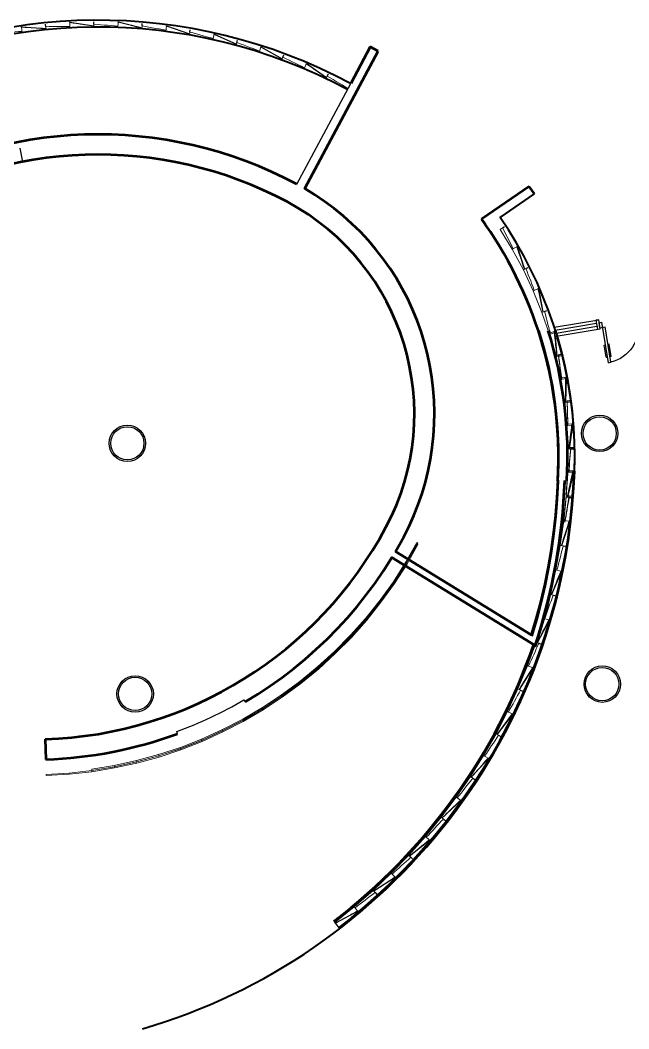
# Model space of a CAD drawing. Header units: millimetres. Extents: x 348697 to 1485586, y 7456 to 143477.
# Drawn here: x 1396782 to 1410139, y 7681 to 29807 of the extents above; entities that cross this region are included whole.
import ezdxf

# ---------------------------------------------------------------- set-up
doc = ezdxf.new("R2010")
doc.units = ezdxf.units.MM
doc.header["$LTSCALE"] = 1000
doc.layers.get('0').update_dxf_attribs({"linetype": 'CONTINUOUS'})
for name, color, linetype in [('A—\\M+5C3C5\\M+5B4B0', 135, 'CONTINUOUS'), ('A—\\M+5C7BD\\M+5CCE5', 7, 'CONTINUOUS'), ('E1-RD-1F$0$$0$A-GLAZ', 140, 'CONTINUOUS'), ('E1-RD-1F$0$$3$A-WALL', 7, 'CONTINUOUS'), ('E1-RD-1F$0$A-GLAZ', 140, 'CONTINUOUS'), ('E1-RD-1F$0$A-WALL', 7, 'CONTINUOUS')]:
    doc.layers.add(name, color=color, linetype=linetype)

msp = doc.modelspace()

# ---------------------------------------------------------------- linework, layer by layer
for p, q in [((1409487, 23171), (1409543, 23180)), ((1409506, 23060), (1409487, 23171)), ((1409506, 23060), (1409617, 23078)), ((1409690, 22293), (1409543, 23180)), ((1409746, 22302), (1409617, 23078)), ((1409597, 22681), (1409625, 22686)), ((1409642, 22412), (1409597, 22681)), ((1409708, 22700), (1409680, 22695)), ((1409753, 22431), (1409708, 22700)), ((1409642, 22412), (1409670, 22417)), ((1409753, 22431), (1409725, 22426)), ((1409690, 22293), (1409746, 22302))]:
    msp.add_line(p, q)
for centre, radius in [((1409499, 20743, 0), 400), ((1409499, 20743, 0), 365), ((1399134, 20525, 0), 400), ((1399134, 20525, 0), 365), ((1409556, 15243, 0), 400), ((1409556, 15243, 0), 365), ((1399306, 15028, 0), 400), ((1399306, 15028, 0), 365)]:
    msp.add_circle(centre, radius)
at = {"extrusion": (0, 0, -1)}
msp.add_arc((-1409561, 23069), 787, 170.5474, -103.5487, dxfattribs=at)
at = {"layer": 'A—\\M+5C3C5\\M+5B4B0'}
for p, q in [((1409477, 23234), (1409418, 23224)), ((1409510, 23036), (1409477, 23234)), ((1409418, 23224), (1409451, 23027)), ((1409451, 23027), (1409510, 23036))]:
    msp.add_line(p, q, dxfattribs=at)
for points in [[(1408502, 23071), (1409477, 23234)], [(1408523, 23007), (1409429, 23158)], [(1408543, 22943), (1409440, 23092)], [(1408546, 22876), (1409510, 23036)]]:
    msp.add_lwpolyline(points, dxfattribs=at)
at = {"layer": 'A—\\M+5C7BD\\M+5CCE5'}
for p, q in [((1404463, 29219), (1404035, 28418)), ((1404640, 29125), (1404463, 29219)), ((1402854, 26209), (1404035, 28418)), ((1396838, 26703), (1396782, 26997)), ((1407953, 26162), (1406907, 25443)), ((1408066, 25997), (1407953, 26162)), ((1401692, 14898), (1401717, 14855)), ((1400236, 14156), (1400219, 14203)), ((1397329, 14033), (1397343, 13591))]:
    msp.add_line(p, q, dxfattribs=at)
at = {"layer": 'A—\\M+5C7BD\\M+5CCE5', "flags": 128}
for points in [[(1405199, 18475), (1405315, 18705), (1405421, 18941), (1405517, 19181), (1405601, 19424), (1405674, 19672), (1405736, 19922), (1405787, 20176), (1405826, 20431), (1405853, 20687), (1405869, 20945), (1405874, 21203), (1405866, 21461), (1405847, 21718), (1405817, 21975), (1405775, 22229), (1405721, 22482), (1405656, 22732), (1405580, 22978), (1405493, 23221), (1405395, 23460), (1405286, 23694), (1405167, 23923), (1405037, 24146), (1404898, 24363), (1404749, 24574), (1404590, 24778), (1404423, 24974), (1404247, 25163), (1404062, 25343), (1403870, 25515), (1403670, 25678), (1403463, 25832), (1403249, 25977), (1403028, 26111), (1404640, 29125)], [(1408549, 22925), (1408483, 23130), (1408375, 23441), (1408255, 23748), (1408125, 24050), (1407983, 24348), (1407832, 24640), (1407670, 24927), (1407498, 25208), (1407317, 25482), (1408066, 25997)], [(1406907, 25443), (1406911, 25437), (1406916, 25430)], [(1406916, 25430), (1406956, 25375), (1406995, 25319)], [(1408947, 19888), (1408953, 20217), (1408947, 20546), (1408929, 20875), (1408900, 21203), (1408859, 21530), (1408807, 21855), (1408743, 22178), (1408668, 22498), (1408581, 22816), (1408556, 22900)], [(1408580, 19686), (1408561, 19303), (1408530, 18921), (1408488, 18540), (1408435, 18160), (1408370, 17782), (1408294, 17406), (1408207, 17033), (1408109, 16662), (1408000, 16295)], [(1405018, 18152), (1405104, 18302), (1405199, 18475)], [(1401717, 14855), (1401994, 15024), (1402265, 15202), (1402529, 15390), (1402787, 15587), (1403037, 15793), (1403281, 16007), (1403516, 16230), (1403744, 16461), (1403963, 16700), (1404174, 16946), (1404376, 17200), (1404569, 17460), (1404753, 17727), (1404940, 18021), (1408084, 16093)]]:
    msp.add_lwpolyline(points, dxfattribs=at)
at = {"layer": 'A—\\M+5C7BD\\M+5CCE5'}
for centre, radius, start, end in [((1398492, 18051), 9250, 61.8687, 121.8687), ((1398492, 18051), 8808, 61.8687, 121.8687), ((1400159, 21169), 5273, 331.8687, 61.8687), ((1399648, 20212), 8948, 356.6279, 34.8011), ((1395755, 20349), 13200, 286.3348, 357.9994), ((1395760, 20134), 12980, 341.727, 357.9917), ((1397041, 22836), 8808, 271.8687, 331.8687), ((1397041, 22836), 9200, 290.2076, 300.3666), ((1397041, 22836), 9250, 271.8687, 290.2064)]:
    msp.add_arc(centre, radius, start, end, dxfattribs=at)
at = {"layer": 'E1-RD-1F$0$$0$A-GLAZ', "color": 8}
for p, q in [((1396811, 29650), (1396809, 29661)), ((1396809, 29661), (1397347, 29626)), ((1396811, 29650), (1396809, 29661)), ((1396809, 29661), (1397347, 29626)), ((1397344, 29664), (1397338, 29718)), ((1397344, 29664), (1397338, 29718)), ((1397869, 29754), (1397868, 29765)), ((1397868, 29765), (1398400, 29682)), ((1397869, 29754), (1397868, 29765)), ((1397868, 29765), (1398400, 29682)), ((1398400, 29721), (1398400, 29774)), ((1398400, 29721), (1398400, 29774)), ((1398931, 29763), (1398932, 29774)), ((1398931, 29763), (1398932, 29774)), ((1398932, 29774), (1399454, 29642)), ((1398932, 29774), (1399454, 29642)), ((1399458, 29681), (1399462, 29734)), ((1399458, 29681), (1399462, 29734)), ((1399990, 29675), (1399992, 29686)), ((1399990, 29675), (1399992, 29686)), ((1399992, 29686), (1400500, 29507)), ((1399992, 29686), (1400500, 29507)), ((1400507, 29546), (1400516, 29598)), ((1400507, 29546), (1400516, 29598)), ((1401037, 29491), (1401039, 29502)), ((1401037, 29491), (1401039, 29502)), ((1401039, 29502), (1401530, 29278)), ((1401039, 29502), (1401530, 29278)), ((1401540, 29316), (1401554, 29368)), ((1401540, 29316), (1401554, 29368)), ((1402063, 29214), (1402066, 29224)), ((1402063, 29214), (1402066, 29224)), ((1402066, 29224), (1402534, 28957)), ((1402066, 29224), (1402534, 28957)), ((1402548, 28994), (1402566, 29044)), ((1402548, 28994), (1402566, 29044)), ((1403059, 28845), (1403063, 28855)), ((1403059, 28845), (1403063, 28855)), ((1403063, 28855), (1403505, 28546)), ((1403063, 28855), (1403505, 28546)), ((1403522, 28581), (1403545, 28630)), ((1403522, 28581), (1403545, 28630)), ((1408509, 22978), (1408514, 22980)), ((1408509, 22978), (1408514, 22980)), ((1408514, 22980), (1408516, 22949)), ((1408514, 22980), (1408516, 22949)), ((1408521, 22893), (1408555, 22457)), ((1408521, 22893), (1408555, 22457)), ((1408593, 22467), (1408645, 22480)), ((1408593, 22467), (1408645, 22480)), ((1408763, 21976), (1408747, 21453)), ((1408763, 21976), (1408747, 21453)), ((1408753, 21974), (1408763, 21976)), ((1408753, 21974), (1408763, 21976)), ((1408785, 21458), (1408838, 21465)), ((1408785, 21458), (1408838, 21465)), ((1408900, 20951), (1408825, 20433)), ((1408900, 20951), (1408825, 20433)), ((1408889, 20951), (1408900, 20951)), ((1408889, 20951), (1408900, 20951)), ((1408864, 20434), (1408917, 20435)), ((1408864, 20434), (1408917, 20435)), ((1408921, 19918), (1408791, 19373)), ((1408921, 19918), (1408791, 19373)), ((1408910, 19918), (1408921, 19918)), ((1408910, 19918), (1408921, 19918)), ((1408829, 19370), (1408883, 19366)), ((1408829, 19370), (1408883, 19366)), ((1408836, 18814), (1408660, 18282)), ((1408836, 18814), (1408660, 18282)), ((1408825, 18815), (1408836, 18814)), ((1408825, 18815), (1408836, 18814)), ((1408699, 18276), (1408751, 18267)), ((1408699, 18276), (1408751, 18267)), ((1408659, 17721), (1408439, 17206)), ((1408659, 17721), (1408439, 17206)), ((1408648, 17724), (1408659, 17721)), ((1408648, 17724), (1408659, 17721)), ((1408477, 17196), (1408528, 17183)), ((1408477, 17196), (1408528, 17183)), ((1408390, 16647), (1408128, 16152)), ((1408390, 16647), (1408128, 16152)), ((1408380, 16651), (1408390, 16647)), ((1408380, 16651), (1408390, 16647)), ((1408165, 16140), (1408215, 16122)), ((1408165, 16140), (1408215, 16122)), ((1408032, 15600), (1407729, 15128)), ((1408032, 15600), (1407729, 15128)), ((1408022, 15604), (1408032, 15600)), ((1408022, 15604), (1408032, 15600)), ((1407765, 15113), (1407814, 15091)), ((1407765, 15113), (1407814, 15091)), ((1407588, 14586), (1407246, 14142)), ((1407588, 14586), (1407246, 14142)), ((1407578, 14591), (1407588, 14586)), ((1407578, 14591), (1407588, 14586)), ((1407280, 14123), (1407327, 14097)), ((1407280, 14123), (1407327, 14097)), ((1407060, 13613), (1406682, 13199)), ((1407060, 13613), (1406682, 13199)), ((1407050, 13619), (1407060, 13613)), ((1407050, 13619), (1407060, 13613)), ((1406715, 13177), (1406759, 13148)), ((1406715, 13177), (1406759, 13148)), ((1406452, 12688), (1406041, 12307)), ((1406452, 12688), (1406041, 12307)), ((1406443, 12694), (1406452, 12688)), ((1406443, 12694), (1406452, 12688)), ((1406072, 12283), (1406114, 12250)), ((1406072, 12283), (1406114, 12250)), ((1405769, 11817), (1405327, 11472)), ((1405769, 11817), (1405327, 11472)), ((1405760, 11824), (1405769, 11817)), ((1405760, 11824), (1405769, 11817)), ((1405356, 11445), (1405395, 11409)), ((1405356, 11445), (1405395, 11409)), ((1405015, 11006), (1404546, 10700)), ((1405015, 11006), (1404546, 10700)), ((1405007, 11014), (1405015, 11006)), ((1405007, 11014), (1405015, 11006)), ((1404572, 10671), (1404608, 10631)), ((1404572, 10671), (1404608, 10631)), ((1404195, 10262), (1403702, 9996)), ((1404195, 10262), (1403702, 9996)), ((1404188, 10270), (1404195, 10262)), ((1404188, 10270), (1404195, 10262)), ((1403668, 10040), (1403777, 9897)), ((1403668, 10040), (1403777, 9897))]:
    msp.add_line(p, q, dxfattribs=at)
at = {"layer": 'E1-RD-1F$0$$0$A-GLAZ', "lineweight": 13}
for p, q in [((1396811, 29650), (1396827, 29537)), ((1396811, 29650), (1396827, 29537)), ((1397344, 29664), (1397350, 29601)), ((1397344, 29664), (1397350, 29601)), ((1397869, 29754), (1397875, 29641)), ((1397869, 29754), (1397875, 29641)), ((1397875, 29641), (1397873, 29666)), ((1397875, 29641), (1397873, 29666)), ((1397875, 29641), (1398401, 29657)), ((1397875, 29641), (1398401, 29657)), ((1398400, 29721), (1398401, 29657)), ((1398400, 29721), (1398401, 29657)), ((1398401, 29657), (1398400, 29682)), ((1398401, 29657), (1398400, 29682)), ((1398401, 29657), (1398927, 29649)), ((1398401, 29657), (1398927, 29649)), ((1398931, 29763), (1398927, 29649)), ((1398931, 29763), (1398927, 29649)), ((1398927, 29649), (1398928, 29674)), ((1398927, 29649), (1398928, 29674)), ((1398927, 29649), (1399452, 29617)), ((1398927, 29649), (1399452, 29617)), ((1399458, 29681), (1399452, 29617)), ((1399458, 29681), (1399452, 29617)), ((1399990, 29675), (1399976, 29562)), ((1399990, 29675), (1399976, 29562)), ((1396308, 29450), (1396827, 29537)), ((1396308, 29450), (1396827, 29537)), ((1396827, 29537), (1396824, 29562)), ((1396827, 29537), (1396824, 29562)), ((1396827, 29537), (1397350, 29601)), ((1396827, 29537), (1397350, 29601)), ((1397350, 29601), (1397347, 29626)), ((1397350, 29601), (1397347, 29626)), ((1397350, 29601), (1397875, 29641)), ((1397350, 29601), (1397875, 29641)), ((1399452, 29617), (1399454, 29642)), ((1399452, 29617), (1399454, 29642)), ((1399452, 29617), (1399976, 29562)), ((1399452, 29617), (1399976, 29562)), ((1399976, 29562), (1399979, 29587)), ((1399976, 29562), (1399979, 29587)), ((1399976, 29562), (1400496, 29483)), ((1399976, 29562), (1400496, 29483)), ((1400507, 29546), (1400496, 29483)), ((1400507, 29546), (1400496, 29483)), ((1400496, 29483), (1400500, 29507)), ((1400496, 29483), (1400500, 29507)), ((1400496, 29483), (1401012, 29380)), ((1400496, 29483), (1401012, 29380)), ((1401037, 29491), (1401012, 29380)), ((1401037, 29491), (1401012, 29380)), ((1401012, 29380), (1401018, 29405)), ((1401012, 29380), (1401018, 29405)), ((1401012, 29380), (1401523, 29254)), ((1401012, 29380), (1401523, 29254)), ((1401540, 29316), (1401523, 29254)), ((1401540, 29316), (1401523, 29254)), ((1401523, 29254), (1401530, 29278)), ((1401523, 29254), (1401530, 29278)), ((1401523, 29254), (1402028, 29105)), ((1401523, 29254), (1402028, 29105)), ((1402063, 29214), (1402028, 29105)), ((1402063, 29214), (1402028, 29105)), ((1402028, 29105), (1402036, 29129)), ((1402028, 29105), (1402036, 29129)), ((1402028, 29105), (1402526, 28934)), ((1402028, 29105), (1402526, 28934)), ((1402548, 28994), (1402526, 28934)), ((1402548, 28994), (1402526, 28934)), ((1402526, 28934), (1402534, 28957)), ((1402526, 28934), (1402534, 28957)), ((1402526, 28934), (1403015, 28740)), ((1402526, 28934), (1403015, 28740)), ((1403059, 28845), (1403015, 28740)), ((1403059, 28845), (1403015, 28740)), ((1403015, 28740), (1403024, 28763)), ((1403015, 28740), (1403024, 28763)), ((1403015, 28740), (1403495, 28524)), ((1403015, 28740), (1403495, 28524)), ((1403522, 28581), (1403495, 28524)), ((1403522, 28581), (1403495, 28524)), ((1403495, 28524), (1403505, 28546)), ((1403495, 28524), (1403505, 28546)), ((1403495, 28524), (1403964, 28286)), ((1403495, 28524), (1403964, 28286)), ((1403964, 28286), (1403976, 28308)), ((1403964, 28286), (1403976, 28308)), ((1408377, 22995), (1408394, 22943)), ((1408377, 22995), (1408394, 22943)), ((1408503, 22977), (1408394, 22943)), ((1408503, 22977), (1408394, 22943)), ((1408394, 22943), (1408418, 22950)), ((1408394, 22943), (1408418, 22950)), ((1408394, 22943), (1408531, 22451)), ((1408394, 22943), (1408531, 22451)), ((1408593, 22467), (1408531, 22451)), ((1408593, 22467), (1408531, 22451)), ((1408531, 22451), (1408555, 22457)), ((1408531, 22451), (1408555, 22457)), ((1408531, 22451), (1408641, 21953)), ((1408531, 22451), (1408641, 21953)), ((1408753, 21974), (1408641, 21953)), ((1408753, 21974), (1408641, 21953)), ((1408641, 21953), (1408665, 21958)), ((1408641, 21953), (1408665, 21958)), ((1408641, 21953), (1408722, 21449)), ((1408641, 21953), (1408722, 21449)), ((1408785, 21458), (1408722, 21449)), ((1408785, 21458), (1408722, 21449)), ((1408722, 21449), (1408747, 21453)), ((1408722, 21449), (1408747, 21453)), ((1408722, 21449), (1408775, 20942)), ((1408722, 21449), (1408775, 20942)), ((1408889, 20951), (1408775, 20942)), ((1408889, 20951), (1408775, 20942)), ((1408775, 20942), (1408800, 20944)), ((1408775, 20942), (1408800, 20944)), ((1408775, 20942), (1408800, 20432)), ((1408775, 20942), (1408800, 20432)), ((1408800, 20432), (1408796, 19922)), ((1408800, 20432), (1408796, 19922)), ((1408864, 20434), (1408800, 20432)), ((1408864, 20434), (1408800, 20432)), ((1408800, 20432), (1408825, 20433)), ((1408800, 20432), (1408825, 20433)), ((1408796, 19922), (1408766, 19375)), ((1408796, 19922), (1408766, 19375)), ((1408910, 19918), (1408796, 19922)), ((1408796, 19922), (1408821, 19921)), ((1408910, 19918), (1408796, 19922)), ((1408796, 19922), (1408821, 19921)), ((1408766, 19375), (1408712, 18829)), ((1408766, 19375), (1408712, 18829)), ((1408766, 19375), (1408791, 19373)), ((1408829, 19370), (1408766, 19375)), ((1408766, 19375), (1408791, 19373)), ((1408829, 19370), (1408766, 19375)), ((1408712, 18829), (1408635, 18286)), ((1408712, 18829), (1408635, 18286)), ((1408712, 18829), (1408737, 18826)), ((1408825, 18815), (1408712, 18829)), ((1408712, 18829), (1408737, 18826)), ((1408825, 18815), (1408712, 18829)), ((1405489, 18348), (1405241, 17913)), ((1405489, 18348), (1405241, 17913)), ((1405263, 17900), (1405511, 18337)), ((1405263, 17900), (1405511, 18337)), ((1405511, 18337), (1405489, 18348)), ((1405511, 18337), (1405489, 18348)), ((1408635, 18286), (1408536, 17747)), ((1408635, 18286), (1408536, 17747)), ((1408635, 18286), (1408660, 18282)), ((1408699, 18276), (1408635, 18286)), ((1408635, 18286), (1408660, 18282)), ((1408699, 18276), (1408635, 18286)), ((1405241, 17913), (1404971, 17490)), ((1405241, 17913), (1404971, 17490)), ((1404992, 17476), (1405263, 17900)), ((1404992, 17476), (1405263, 17900)), ((1405241, 17913), (1405263, 17900)), ((1405263, 17900), (1405241, 17913)), ((1405241, 17913), (1405263, 17900)), ((1405263, 17900), (1405241, 17913)), ((1408536, 17747), (1408414, 17212)), ((1408536, 17747), (1408414, 17212)), ((1408648, 17724), (1408536, 17747)), ((1408536, 17747), (1408561, 17742)), ((1408648, 17724), (1408536, 17747)), ((1408536, 17747), (1408561, 17742)), ((1404971, 17490), (1404679, 17082)), ((1404971, 17490), (1404679, 17082)), ((1404971, 17490), (1404992, 17476)), ((1404992, 17476), (1404971, 17490)), ((1404971, 17490), (1404992, 17476)), ((1404992, 17476), (1404971, 17490)), ((1404699, 17067), (1404992, 17476)), ((1404699, 17067), (1404992, 17476)), ((1404679, 17082), (1404366, 16691)), ((1404679, 17082), (1404366, 16691)), ((1404385, 16674), (1404699, 17067)), ((1404385, 16674), (1404699, 17067)), ((1404679, 17082), (1404699, 17067)), ((1404699, 17067), (1404679, 17082)), ((1404679, 17082), (1404699, 17067)), ((1404699, 17067), (1404679, 17082)), ((1408414, 17212), (1408270, 16683)), ((1408414, 17212), (1408270, 16683)), ((1408414, 17212), (1408439, 17206)), ((1408477, 17196), (1408414, 17212)), ((1408414, 17212), (1408439, 17206)), ((1408477, 17196), (1408414, 17212)), ((1404366, 16691), (1404032, 16316)), ((1404366, 16691), (1404032, 16316)), ((1404051, 16299), (1404385, 16674)), ((1404051, 16299), (1404385, 16674)), ((1404366, 16691), (1404385, 16674)), ((1404385, 16674), (1404366, 16691)), ((1404366, 16691), (1404385, 16674)), ((1404385, 16674), (1404366, 16691)), ((1408270, 16683), (1408104, 16160)), ((1408270, 16683), (1408104, 16160)), ((1408380, 16651), (1408270, 16683)), ((1408270, 16683), (1408294, 16676)), ((1408380, 16651), (1408270, 16683)), ((1408270, 16683), (1408294, 16676)), ((1404032, 16316), (1403680, 15959)), ((1404032, 16316), (1403680, 15959)), ((1403697, 15941), (1404051, 16299)), ((1403697, 15941), (1404051, 16299)), ((1404051, 16299), (1404032, 16316)), ((1404032, 16316), (1404051, 16299)), ((1404051, 16299), (1404032, 16316)), ((1404032, 16316), (1404051, 16299)), ((1408104, 16160), (1407916, 15645)), ((1408104, 16160), (1407916, 15645)), ((1408104, 16160), (1408128, 16152)), ((1408165, 16140), (1408104, 16160)), ((1408104, 16160), (1408128, 16152)), ((1408165, 16140), (1408104, 16160)), ((1403680, 15959), (1403309, 15621)), ((1403680, 15959), (1403309, 15621)), ((1403326, 15602), (1403697, 15941)), ((1403326, 15602), (1403697, 15941)), ((1403680, 15959), (1403697, 15941)), ((1403697, 15941), (1403680, 15959)), ((1403680, 15959), (1403697, 15941)), ((1403697, 15941), (1403680, 15959)), ((1403309, 15621), (1402922, 15303)), ((1403309, 15621), (1402922, 15303)), ((1402937, 15283), (1403326, 15602)), ((1402937, 15283), (1403326, 15602)), ((1403309, 15621), (1403326, 15602)), ((1403326, 15602), (1403309, 15621)), ((1403309, 15621), (1403326, 15602)), ((1403326, 15602), (1403309, 15621)), ((1407916, 15645), (1407706, 15138)), ((1407916, 15645), (1407706, 15138)), ((1408022, 15604), (1407916, 15645)), ((1407916, 15645), (1407939, 15636)), ((1408022, 15604), (1407916, 15645)), ((1407916, 15645), (1407939, 15636)), ((1402922, 15303), (1402518, 15005)), ((1402922, 15303), (1402518, 15005)), ((1402532, 14985), (1402937, 15283)), ((1402532, 14985), (1402937, 15283)), ((1402922, 15303), (1402937, 15283)), ((1402937, 15283), (1402922, 15303)), ((1402922, 15303), (1402937, 15283)), ((1402937, 15283), (1402922, 15303)), ((1407706, 15138), (1407476, 14641)), ((1407706, 15138), (1407476, 14641)), ((1407706, 15138), (1407729, 15128)), ((1407765, 15113), (1407706, 15138)), ((1407706, 15138), (1407729, 15128)), ((1407765, 15113), (1407706, 15138)), ((1402518, 15005), (1402099, 14729)), ((1402518, 15005), (1402099, 14729)), ((1402112, 14708), (1402532, 14985)), ((1402112, 14708), (1402532, 14985)), ((1402518, 15005), (1402532, 14985)), ((1402532, 14985), (1402518, 15005)), ((1402518, 15005), (1402532, 14985)), ((1402532, 14985), (1402518, 15005)), ((1402099, 14729), (1401666, 14476)), ((1402099, 14729), (1401666, 14476)), ((1401678, 14454), (1402112, 14708)), ((1401678, 14454), (1402112, 14708)), ((1402099, 14729), (1402112, 14708)), ((1402112, 14708), (1402099, 14729)), ((1402099, 14729), (1402112, 14708)), ((1402112, 14708), (1402099, 14729)), ((1407476, 14641), (1407224, 14154)), ((1407476, 14641), (1407224, 14154)), ((1407476, 14641), (1407498, 14630)), ((1407578, 14591), (1407476, 14641)), ((1407476, 14641), (1407498, 14630)), ((1407578, 14591), (1407476, 14641)), ((1401666, 14476), (1401221, 14245)), ((1401666, 14476), (1401221, 14245)), ((1401232, 14223), (1401678, 14454)), ((1401232, 14223), (1401678, 14454)), ((1401666, 14476), (1401678, 14454)), ((1401678, 14454), (1401666, 14476)), ((1401666, 14476), (1401678, 14454)), ((1401678, 14454), (1401666, 14476)), ((1401221, 14245), (1400764, 14038)), ((1401221, 14245), (1400764, 14038)), ((1400773, 14015), (1401232, 14223)), ((1400773, 14015), (1401232, 14223)), ((1401221, 14245), (1401232, 14223)), ((1401232, 14223), (1401221, 14245)), ((1401221, 14245), (1401232, 14223)), ((1401232, 14223), (1401221, 14245)), ((1400764, 14038), (1400297, 13855)), ((1400764, 14038), (1400297, 13855)), ((1400305, 13832), (1400773, 14015)), ((1400305, 13832), (1400773, 14015)), ((1400764, 14038), (1400773, 14015)), ((1400773, 14015), (1400764, 14038)), ((1400764, 14038), (1400773, 14015)), ((1400773, 14015), (1400764, 14038)), ((1407224, 14154), (1406953, 13677)), ((1407224, 14154), (1406953, 13677)), ((1407224, 14154), (1407246, 14142)), ((1407280, 14123), (1407224, 14154)), ((1407224, 14154), (1407246, 14142)), ((1407280, 14123), (1407224, 14154)), ((1400297, 13855), (1399821, 13697)), ((1400297, 13855), (1399821, 13697)), ((1399828, 13673), (1400305, 13832)), ((1399828, 13673), (1400305, 13832)), ((1400297, 13855), (1400305, 13832)), ((1400305, 13832), (1400297, 13855)), ((1400297, 13855), (1400305, 13832)), ((1400305, 13832), (1400297, 13855)), ((1399337, 13564), (1398847, 13457)), ((1399337, 13564), (1398847, 13457)), ((1398852, 13432), (1399343, 13540)), ((1398852, 13432), (1399343, 13540)), ((1399821, 13697), (1399337, 13564)), ((1399821, 13697), (1399337, 13564)), ((1399337, 13564), (1399343, 13540)), ((1399343, 13540), (1399337, 13564)), ((1399337, 13564), (1399343, 13540)), ((1399343, 13540), (1399337, 13564)), ((1399343, 13540), (1399828, 13673)), ((1399343, 13540), (1399828, 13673)), ((1399821, 13697), (1399828, 13673)), ((1399828, 13673), (1399821, 13697)), ((1399821, 13697), (1399828, 13673)), ((1399828, 13673), (1399821, 13697)), ((1406953, 13677), (1406661, 13213)), ((1406953, 13677), (1406661, 13213)), ((1406953, 13677), (1406974, 13664)), ((1407050, 13619), (1406953, 13677)), ((1406953, 13677), (1406974, 13664)), ((1407050, 13619), (1406953, 13677)), ((1398847, 13457), (1398352, 13375)), ((1398847, 13457), (1398352, 13375)), ((1398352, 13375), (1398356, 13351)), ((1398352, 13375), (1398356, 13351)), ((1398356, 13351), (1398852, 13432)), ((1398356, 13351), (1398852, 13432)), ((1398847, 13457), (1398852, 13432)), ((1398852, 13432), (1398847, 13457)), ((1398847, 13457), (1398852, 13432)), ((1398852, 13432), (1398847, 13457)), ((1406661, 13213), (1406351, 12761)), ((1406661, 13213), (1406351, 12761)), ((1406661, 13213), (1406682, 13199)), ((1406715, 13177), (1406661, 13213)), ((1406661, 13213), (1406682, 13199)), ((1406715, 13177), (1406661, 13213)), ((1406351, 12761), (1406021, 12322)), ((1406351, 12761), (1406021, 12322)), ((1406443, 12694), (1406351, 12761)), ((1406443, 12694), (1406351, 12761)), ((1406351, 12761), (1406371, 12746)), ((1406351, 12761), (1406371, 12746)), ((1406021, 12322), (1405674, 11898)), ((1406021, 12322), (1405674, 11898)), ((1406021, 12322), (1406041, 12307)), ((1406021, 12322), (1406041, 12307)), ((1406072, 12283), (1406021, 12322)), ((1406072, 12283), (1406021, 12322)), ((1405674, 11898), (1405309, 11489)), ((1405674, 11898), (1405309, 11489)), ((1405760, 11824), (1405674, 11898)), ((1405760, 11824), (1405674, 11898)), ((1405674, 11898), (1405693, 11882)), ((1405674, 11898), (1405693, 11882)), ((1405309, 11489), (1404927, 11095)), ((1405309, 11489), (1404927, 11095)), ((1405309, 11489), (1405327, 11472)), ((1405309, 11489), (1405327, 11472)), ((1405356, 11445), (1405309, 11489)), ((1405356, 11445), (1405309, 11489)), ((1404927, 11095), (1404529, 10718)), ((1404927, 11095), (1404529, 10718)), ((1405007, 11014), (1404927, 11095)), ((1405007, 11014), (1404927, 11095)), ((1404927, 11095), (1404944, 11077)), ((1404927, 11095), (1404944, 11077)), ((1404529, 10718), (1404115, 10358)), ((1404529, 10718), (1404115, 10358)), ((1404529, 10718), (1404546, 10700)), ((1404529, 10718), (1404546, 10700)), ((1404572, 10671), (1404529, 10718)), ((1404572, 10671), (1404529, 10718)), ((1404115, 10358), (1403687, 10016)), ((1404115, 10358), (1403687, 10016)), ((1404188, 10270), (1404115, 10358)), ((1404188, 10270), (1404115, 10358)), ((1404115, 10358), (1404131, 10339)), ((1404115, 10358), (1404131, 10339)), ((1403687, 10016), (1403702, 9996)), ((1403726, 9965), (1403687, 10016)), ((1403687, 10016), (1403702, 9996)), ((1403726, 9965), (1403687, 10016))]:
    msp.add_line(p, q, dxfattribs=at)
at = {"layer": 'E1-RD-1F$0$$0$A-GLAZ', "lineweight": 13, "flags": 128}
for points in [[(1397347, 29626), (1397271, 29629), (1397194, 29632), (1397118, 29636), (1397041, 29639), (1396964, 29643), (1396888, 29646), (1396811, 29650)], [(1397347, 29626), (1397271, 29629), (1397194, 29632), (1397118, 29636), (1397041, 29639), (1396964, 29643), (1396888, 29646), (1396811, 29650)], [(1398400, 29682), (1398324, 29692), (1398249, 29702), (1398173, 29713), (1398097, 29723), (1398021, 29734), (1397945, 29744), (1397869, 29754)], [(1398400, 29682), (1398324, 29692), (1398249, 29702), (1398173, 29713), (1398097, 29723), (1398021, 29734), (1397945, 29744), (1397869, 29754)], [(1399454, 29642), (1399380, 29659), (1399305, 29677), (1399230, 29694), (1399155, 29711), (1399081, 29728), (1399006, 29746), (1398931, 29763)], [(1399454, 29642), (1399380, 29659), (1399305, 29677), (1399230, 29694), (1399155, 29711), (1399081, 29728), (1399006, 29746), (1398931, 29763)], [(1400500, 29507), (1400427, 29531), (1400355, 29555), (1400282, 29579), (1400209, 29603), (1400136, 29627), (1400063, 29651), (1399990, 29675)], [(1400500, 29507), (1400427, 29531), (1400355, 29555), (1400282, 29579), (1400209, 29603), (1400136, 29627), (1400063, 29651), (1399990, 29675)], [(1396824, 29562), (1396748, 29555), (1396673, 29548), (1396598, 29541), (1396522, 29534), (1396447, 29527), (1396372, 29520), (1396296, 29513)], [(1396824, 29562), (1396748, 29555), (1396673, 29548), (1396598, 29541), (1396522, 29534), (1396447, 29527), (1396372, 29520), (1396296, 29513)], [(1408418, 22950), (1408407, 22995)], [(1408418, 22950), (1408407, 22995)], [(1406041, 12307), (1406091, 12355), (1406141, 12404), (1406192, 12452), (1406242, 12500), (1406292, 12549), (1406343, 12597), (1406393, 12646), (1406443, 12694)], [(1406041, 12307), (1406091, 12355), (1406141, 12404), (1406192, 12452), (1406242, 12500), (1406292, 12549), (1406343, 12597), (1406393, 12646), (1406443, 12694)], [(1405327, 11472), (1405381, 11516), (1405435, 11560), (1405489, 11604), (1405544, 11648), (1405598, 11692), (1405652, 11736), (1405706, 11780), (1405760, 11824)], [(1405327, 11472), (1405381, 11516), (1405435, 11560), (1405489, 11604), (1405544, 11648), (1405598, 11692), (1405652, 11736), (1405706, 11780), (1405760, 11824)], [(1404546, 10700), (1404603, 10739), (1404661, 10778), (1404719, 10818), (1404776, 10857), (1404834, 10896), (1404892, 10935), (1404949, 10975), (1405007, 11014)], [(1404546, 10700), (1404603, 10739), (1404661, 10778), (1404719, 10818), (1404776, 10857), (1404834, 10896), (1404892, 10935), (1404949, 10975), (1405007, 11014)], [(1403702, 9996), (1403763, 10030), (1403824, 10064), (1403884, 10099), (1403945, 10133), (1404006, 10167), (1404067, 10202), (1404127, 10236), (1404188, 10270)], [(1403702, 9996), (1403763, 10030), (1403824, 10064), (1403884, 10099), (1403945, 10133), (1404006, 10167), (1404067, 10202), (1404127, 10236), (1404188, 10270)]]:
    msp.add_lwpolyline(points, dxfattribs=at)
at = {"layer": 'E1-RD-1F$0$$0$A-GLAZ', "lineweight": 13, "elevation": 0, "flags": 128}
for points in [[(1397873, 29666), (1397798, 29665), (1397722, 29665), (1397646, 29665), (1397571, 29665), (1397495, 29665), (1397419, 29665), (1397344, 29664)], [(1397873, 29666), (1397798, 29665), (1397722, 29665), (1397646, 29665), (1397571, 29665), (1397495, 29665), (1397419, 29665), (1397344, 29664)], [(1398928, 29674), (1398852, 29681), (1398777, 29687), (1398702, 29694), (1398626, 29701), (1398551, 29707), (1398476, 29714), (1398400, 29721)], [(1398928, 29674), (1398852, 29681), (1398777, 29687), (1398702, 29694), (1398626, 29701), (1398551, 29707), (1398476, 29714), (1398400, 29721)], [(1399979, 29587), (1399904, 29600), (1399830, 29614), (1399755, 29627), (1399681, 29641), (1399607, 29654), (1399532, 29668), (1399458, 29681)], [(1399979, 29587), (1399904, 29600), (1399830, 29614), (1399755, 29627), (1399681, 29641), (1399607, 29654), (1399532, 29668), (1399458, 29681)], [(1401018, 29405), (1400945, 29425), (1400872, 29445), (1400799, 29465), (1400726, 29485), (1400653, 29505), (1400580, 29526), (1400507, 29546)], [(1401018, 29405), (1400945, 29425), (1400872, 29445), (1400799, 29465), (1400726, 29485), (1400653, 29505), (1400580, 29526), (1400507, 29546)], [(1401530, 29278), (1401459, 29309), (1401389, 29339), (1401319, 29370), (1401248, 29400), (1401178, 29431), (1401107, 29461), (1401037, 29491)], [(1401530, 29278), (1401459, 29309), (1401389, 29339), (1401319, 29370), (1401248, 29400), (1401178, 29431), (1401107, 29461), (1401037, 29491)], [(1402036, 29129), (1401965, 29156), (1401894, 29183), (1401823, 29209), (1401752, 29236), (1401682, 29263), (1401611, 29289), (1401540, 29316)], [(1402036, 29129), (1401965, 29156), (1401894, 29183), (1401823, 29209), (1401752, 29236), (1401682, 29263), (1401611, 29289), (1401540, 29316)], [(1402534, 28957), (1402467, 28994), (1402400, 29030), (1402332, 29067), (1402265, 29104), (1402197, 29141), (1402130, 29177), (1402063, 29214)], [(1402534, 28957), (1402467, 28994), (1402400, 29030), (1402332, 29067), (1402265, 29104), (1402197, 29141), (1402130, 29177), (1402063, 29214)], [(1403024, 28763), (1402956, 28796), (1402888, 28829), (1402820, 28862), (1402752, 28895), (1402684, 28928), (1402616, 28961), (1402548, 28994)], [(1403024, 28763), (1402956, 28796), (1402888, 28829), (1402820, 28862), (1402752, 28895), (1402684, 28928), (1402616, 28961), (1402548, 28994)], [(1403505, 28546), (1403442, 28589), (1403378, 28631), (1403314, 28674), (1403250, 28717), (1403187, 28759), (1403123, 28802), (1403059, 28845)], [(1403505, 28546), (1403442, 28589), (1403378, 28631), (1403314, 28674), (1403250, 28717), (1403187, 28759), (1403123, 28802), (1403059, 28845)], [(1403976, 28308), (1403911, 28347), (1403846, 28386), (1403782, 28425), (1403717, 28464), (1403652, 28503), (1403587, 28542), (1403522, 28581)], [(1403976, 28308), (1403911, 28347), (1403846, 28386), (1403782, 28425), (1403717, 28464), (1403652, 28503), (1403587, 28542), (1403522, 28581)], [(1408555, 22457), (1408548, 22532), (1408541, 22606), (1408533, 22680), (1408526, 22754), (1408518, 22828), (1408511, 22902), (1408503, 22977)], [(1408555, 22457), (1408548, 22532), (1408541, 22606), (1408533, 22680), (1408526, 22754), (1408518, 22828), (1408511, 22902), (1408503, 22977)], [(1408665, 21958), (1408655, 22030), (1408645, 22103), (1408634, 22176), (1408624, 22249), (1408614, 22321), (1408604, 22394), (1408593, 22467)], [(1408665, 21958), (1408655, 22030), (1408645, 22103), (1408634, 22176), (1408624, 22249), (1408614, 22321), (1408604, 22394), (1408593, 22467)], [(1408747, 21453), (1408748, 21527), (1408748, 21602), (1408749, 21676), (1408750, 21751), (1408751, 21825), (1408752, 21900), (1408753, 21974)], [(1408747, 21453), (1408748, 21527), (1408748, 21602), (1408749, 21676), (1408750, 21751), (1408751, 21825), (1408752, 21900), (1408753, 21974)], [(1408800, 20944), (1408798, 21017), (1408796, 21091), (1408794, 21164), (1408792, 21238), (1408790, 21311), (1408787, 21384), (1408785, 21458)], [(1408800, 20944), (1408798, 21017), (1408796, 21091), (1408794, 21164), (1408792, 21238), (1408790, 21311), (1408787, 21384), (1408785, 21458)], [(1408825, 20433), (1408834, 20507), (1408843, 20581), (1408852, 20655), (1408861, 20729), (1408871, 20803), (1408880, 20877), (1408889, 20951)], [(1408825, 20433), (1408834, 20507), (1408843, 20581), (1408852, 20655), (1408861, 20729), (1408871, 20803), (1408880, 20877), (1408889, 20951)], [(1408821, 19921), (1408827, 19994), (1408833, 20068), (1408840, 20141), (1408846, 20214), (1408852, 20287), (1408858, 20360), (1408864, 20434)], [(1408821, 19921), (1408827, 19994), (1408833, 20068), (1408840, 20141), (1408846, 20214), (1408852, 20287), (1408858, 20360), (1408864, 20434)], [(1408791, 19373), (1408806, 19441), (1408820, 19509), (1408835, 19577), (1408850, 19645), (1408865, 19714), (1408880, 19782), (1408895, 19850), (1408910, 19918)], [(1408791, 19373), (1408806, 19441), (1408820, 19509), (1408835, 19577), (1408850, 19645), (1408865, 19714), (1408880, 19782), (1408895, 19850), (1408910, 19918)], [(1408737, 18826), (1408748, 18894), (1408760, 18962), (1408772, 19030), (1408783, 19098), (1408795, 19166), (1408806, 19234), (1408818, 19302), (1408829, 19370)], [(1408737, 18826), (1408748, 18894), (1408760, 18962), (1408772, 19030), (1408783, 19098), (1408795, 19166), (1408806, 19234), (1408818, 19302), (1408829, 19370)], [(1408660, 18282), (1408681, 18349), (1408701, 18415), (1408722, 18482), (1408743, 18549), (1408763, 18615), (1408784, 18682), (1408805, 18749), (1408825, 18815)], [(1408660, 18282), (1408681, 18349), (1408701, 18415), (1408722, 18482), (1408743, 18549), (1408763, 18615), (1408784, 18682), (1408805, 18749), (1408825, 18815)], [(1408561, 17742), (1408578, 17808), (1408595, 17875), (1408612, 17942), (1408630, 18009), (1408647, 18075), (1408664, 18142), (1408681, 18209), (1408699, 18276)], [(1408561, 17742), (1408578, 17808), (1408595, 17875), (1408612, 17942), (1408630, 18009), (1408647, 18075), (1408664, 18142), (1408681, 18209), (1408699, 18276)], [(1408439, 17206), (1408465, 17271), (1408491, 17335), (1408517, 17400), (1408543, 17465), (1408569, 17529), (1408596, 17594), (1408622, 17659), (1408648, 17724)], [(1408439, 17206), (1408465, 17271), (1408491, 17335), (1408517, 17400), (1408543, 17465), (1408569, 17529), (1408596, 17594), (1408622, 17659), (1408648, 17724)], [(1408294, 16676), (1408317, 16741), (1408340, 16806), (1408363, 16871), (1408385, 16936), (1408408, 17001), (1408431, 17066), (1408454, 17131), (1408477, 17196)], [(1408294, 16676), (1408317, 16741), (1408340, 16806), (1408363, 16871), (1408385, 16936), (1408408, 17001), (1408431, 17066), (1408454, 17131), (1408477, 17196)], [(1408128, 16152), (1408159, 16214), (1408191, 16277), (1408222, 16339), (1408254, 16401), (1408285, 16464), (1408317, 16526), (1408348, 16588), (1408380, 16651)], [(1408128, 16152), (1408159, 16214), (1408191, 16277), (1408222, 16339), (1408254, 16401), (1408285, 16464), (1408317, 16526), (1408348, 16588), (1408380, 16651)], [(1407939, 15636), (1407967, 15699), (1407995, 15762), (1408024, 15825), (1408052, 15888), (1408080, 15951), (1408108, 16014), (1408136, 16077), (1408165, 16140)], [(1407939, 15636), (1407967, 15699), (1407995, 15762), (1408024, 15825), (1408052, 15888), (1408080, 15951), (1408108, 16014), (1408136, 16077), (1408165, 16140)], [(1407729, 15128), (1407766, 15188), (1407802, 15247), (1407839, 15307), (1407876, 15366), (1407912, 15425), (1407949, 15485), (1407985, 15544), (1408022, 15604)], [(1407729, 15128), (1407766, 15188), (1407802, 15247), (1407839, 15307), (1407876, 15366), (1407912, 15425), (1407949, 15485), (1407985, 15544), (1408022, 15604)], [(1407498, 14630), (1407531, 14690), (1407565, 14751), (1407598, 14811), (1407631, 14871), (1407665, 14932), (1407698, 14992), (1407732, 15052), (1407765, 15113)], [(1407498, 14630), (1407531, 14690), (1407565, 14751), (1407598, 14811), (1407631, 14871), (1407665, 14932), (1407698, 14992), (1407732, 15052), (1407765, 15113)], [(1407246, 14142), (1407288, 14198), (1407329, 14254), (1407371, 14310), (1407412, 14366), (1407454, 14422), (1407495, 14478), (1407537, 14535), (1407578, 14591)], [(1407246, 14142), (1407288, 14198), (1407329, 14254), (1407371, 14310), (1407412, 14366), (1407454, 14422), (1407495, 14478), (1407537, 14535), (1407578, 14591)], [(1406974, 13664), (1407012, 13722), (1407051, 13779), (1407089, 13836), (1407127, 13894), (1407166, 13951), (1407204, 14008), (1407242, 14066), (1407280, 14123)], [(1406974, 13664), (1407012, 13722), (1407051, 13779), (1407089, 13836), (1407127, 13894), (1407166, 13951), (1407204, 14008), (1407242, 14066), (1407280, 14123)], [(1406682, 13199), (1406728, 13251), (1406774, 13304), (1406820, 13356), (1406866, 13409), (1406912, 13461), (1406958, 13514), (1407004, 13566), (1407050, 13619)], [(1406682, 13199), (1406728, 13251), (1406774, 13304), (1406820, 13356), (1406866, 13409), (1406912, 13461), (1406958, 13514), (1407004, 13566), (1407050, 13619)], [(1406371, 12746), (1406414, 12800), (1406457, 12854), (1406500, 12908), (1406543, 12962), (1406586, 13016), (1406629, 13070), (1406672, 13124), (1406715, 13177)], [(1406371, 12746), (1406414, 12800), (1406457, 12854), (1406500, 12908), (1406543, 12962), (1406586, 13016), (1406629, 13070), (1406672, 13124), (1406715, 13177)], [(1405693, 11882), (1405740, 11932), (1405787, 11982), (1405835, 12032), (1405882, 12082), (1405929, 12132), (1405977, 12182), (1406024, 12233), (1406072, 12283)], [(1405693, 11882), (1405740, 11932), (1405787, 11982), (1405835, 12032), (1405882, 12082), (1405929, 12132), (1405977, 12182), (1406024, 12233), (1406072, 12283)], [(1404944, 11077), (1404996, 11123), (1405047, 11169), (1405099, 11215), (1405150, 11261), (1405201, 11307), (1405253, 11353), (1405304, 11399), (1405356, 11445)], [(1404944, 11077), (1404996, 11123), (1405047, 11169), (1405099, 11215), (1405150, 11261), (1405201, 11307), (1405253, 11353), (1405304, 11399), (1405356, 11445)], [(1404131, 10339), (1404186, 10380), (1404241, 10422), (1404296, 10463), (1404351, 10505), (1404407, 10546), (1404462, 10588), (1404517, 10629), (1404572, 10671)], [(1404131, 10339), (1404186, 10380), (1404241, 10422), (1404296, 10463), (1404351, 10505), (1404407, 10546), (1404462, 10588), (1404517, 10629), (1404572, 10671)]]:
    msp.add_lwpolyline(points, dxfattribs=at)
at = {"layer": 'E1-RD-1F$0$$3$A-WALL', "lineweight": 53}
for p, q in [((1404463, 29219), (1404035, 28418)), ((1404463, 29219), (1404035, 28418)), ((1404640, 29125), (1404463, 29219)), ((1404640, 29125), (1404463, 29219)), ((1403028, 26111), (1404640, 29125)), ((1403028, 26111), (1404640, 29125)), ((1407999, 16324), (1405018, 18152)), ((1407999, 16324), (1405018, 18152))]:
    msp.add_line(p, q, dxfattribs=at)
at = {"layer": 'E1-RD-1F$0$$3$A-WALL'}
msp.add_line((1402854, 26209), (1404035, 28418), dxfattribs=at)
msp.add_line((1402854, 26209), (1404035, 28418), dxfattribs=at)
at = {"layer": 'E1-RD-1F$0$$3$A-WALL', "lineweight": 40, "flags": 128}
msp.add_lwpolyline([(1408946, 19917), (1408952, 20246), (1408946, 20575), (1408928, 20904), (1408899, 21232), (1408858, 21559), (1408806, 21884), (1408742, 22207), (1408667, 22528), (1408580, 22845), (1408536, 22995)], dxfattribs=at)
msp.add_lwpolyline([(1408946, 19917), (1408952, 20246), (1408946, 20575), (1408928, 20904), (1408899, 21232), (1408858, 21559), (1408806, 21884), (1408742, 22207), (1408667, 22528), (1408580, 22845), (1408536, 22995)], dxfattribs=at)
at = {"layer": 'E1-RD-1F$0$$3$A-WALL', "lineweight": 53, "flags": 128}
msp.add_lwpolyline([(1408579, 19715), (1408560, 19332), (1408529, 18950), (1408487, 18569), (1408434, 18189), (1408369, 17811), (1408293, 17436), (1408206, 17062), (1408108, 16692), (1407999, 16324)], dxfattribs=at)
msp.add_lwpolyline([(1408579, 19715), (1408560, 19332), (1408529, 18950), (1408487, 18569), (1408434, 18189), (1408369, 17811), (1408293, 17436), (1408206, 17062), (1408108, 16692), (1407999, 16324)], dxfattribs=at)
at = {"layer": 'E1-RD-1F$0$$3$A-WALL', "lineweight": 40}
for radius in [11755, 11755, 11605, 11605]:
    msp.add_arc((1398492, 18051), radius, 61.8687, 119.1474, dxfattribs=at)
at = {"layer": 'E1-RD-1F$0$$3$A-WALL', "lineweight": 53}
for centre, radius, start, end in [((1399647, 20241), 8948, 356.6279, 17.9216), ((1399647, 20241), 8948, 356.6279, 17.9216), ((1399647, 20241), 9148, 356.6279, 17.5169), ((1399647, 20241), 9148, 356.6279, 17.5169), ((1395753, 20378), 13200, 307.4371, 357.9994), ((1395753, 20378), 13200, 307.4371, 357.9994), ((1395759, 20163), 12980, 341.727, 357.9917), ((1395759, 20163), 12980, 341.727, 357.9917), ((1395753, 20378), 13020, 307.4372, 340.8705), ((1395753, 20378), 13020, 307.4372, 340.8705)]:
    msp.add_arc(centre, radius, start, end, dxfattribs=at)
at = {"layer": 'E1-RD-1F$0$A-GLAZ', "lineweight": 13}
for p, q in [((1407368, 25251), (1407315, 25216)), ((1407368, 25251), (1407315, 25216)), ((1407315, 25216), (1407582, 24781)), ((1407315, 25216), (1407582, 24781)), ((1407680, 24838), (1407582, 24781)), ((1407680, 24838), (1407582, 24781)), ((1407582, 24781), (1407603, 24793)), ((1407582, 24781), (1407603, 24793)), ((1407582, 24781), (1407824, 24332)), ((1407582, 24781), (1407824, 24332)), ((1407881, 24361), (1407824, 24332)), ((1407881, 24361), (1407824, 24332)), ((1407824, 24332), (1407846, 24343)), ((1407824, 24332), (1407846, 24343)), ((1407824, 24332), (1408040, 23870)), ((1407824, 24332), (1408040, 23870)), ((1408145, 23915), (1408040, 23870)), ((1408145, 23915), (1408040, 23870)), ((1408040, 23870), (1408063, 23880)), ((1408040, 23870), (1408063, 23880)), ((1408040, 23870), (1408231, 23397)), ((1408040, 23870), (1408231, 23397)), ((1408291, 23419), (1408231, 23397)), ((1408291, 23419), (1408231, 23397)), ((1408231, 23397), (1408255, 23405)), ((1408231, 23397), (1408255, 23405)), ((1408231, 23397), (1408395, 22914)), ((1408231, 23397), (1408395, 22914)), ((1408504, 22947), (1408395, 22914)), ((1408504, 22947), (1408395, 22914)), ((1408395, 22914), (1408419, 22921)), ((1408395, 22914), (1408419, 22921)), ((1408395, 22914), (1408532, 22422)), ((1408395, 22914), (1408532, 22422)), ((1408594, 22438), (1408532, 22422)), ((1408594, 22438), (1408532, 22422)), ((1408532, 22422), (1408556, 22428)), ((1408532, 22422), (1408556, 22428)), ((1408532, 22422), (1408641, 21924)), ((1408532, 22422), (1408641, 21924)), ((1408753, 21945), (1408641, 21924)), ((1408753, 21945), (1408641, 21924)), ((1408641, 21924), (1408666, 21928)), ((1408641, 21924), (1408666, 21928)), ((1408641, 21924), (1408723, 21420)), ((1408641, 21924), (1408723, 21420)), ((1408786, 21428), (1408723, 21420)), ((1408786, 21428), (1408723, 21420)), ((1408723, 21420), (1408748, 21423)), ((1408723, 21420), (1408748, 21423)), ((1408723, 21420), (1408776, 20913)), ((1408723, 21420), (1408776, 20913)), ((1408890, 20921), (1408776, 20913)), ((1408890, 20921), (1408776, 20913)), ((1408776, 20913), (1408801, 20915)), ((1408776, 20913), (1408801, 20915)), ((1408776, 20913), (1408801, 20403)), ((1408776, 20913), (1408801, 20403)), ((1408801, 20403), (1408797, 19893)), ((1408801, 20403), (1408797, 19893)), ((1408801, 20403), (1408826, 20404)), ((1408865, 20404), (1408801, 20403)), ((1408801, 20403), (1408826, 20404)), ((1408865, 20404), (1408801, 20403)), ((1408797, 19893), (1408767, 19345)), ((1408797, 19893), (1408767, 19345)), ((1408911, 19889), (1408797, 19893)), ((1408797, 19893), (1408822, 19892)), ((1408911, 19889), (1408797, 19893)), ((1408797, 19893), (1408822, 19892)), ((1408767, 19345), (1408713, 18800)), ((1408767, 19345), (1408713, 18800)), ((1408767, 19345), (1408791, 19343)), ((1408830, 19340), (1408767, 19345)), ((1408767, 19345), (1408791, 19343)), ((1408830, 19340), (1408767, 19345)), ((1408713, 18800), (1408738, 18797)), ((1408713, 18800), (1408738, 18797)), ((1405490, 18319), (1405242, 17883)), ((1405490, 18319), (1405242, 17883)), ((1405264, 17870), (1405512, 18307)), ((1405264, 17870), (1405512, 18307)), ((1405512, 18307), (1405490, 18319)), ((1405512, 18307), (1405490, 18319)), ((1405242, 17883), (1404972, 17461)), ((1405242, 17883), (1404972, 17461)), ((1404993, 17447), (1405264, 17870)), ((1404993, 17447), (1405264, 17870)), ((1405242, 17883), (1405264, 17870)), ((1405264, 17870), (1405242, 17883)), ((1405242, 17883), (1405264, 17870)), ((1405264, 17870), (1405242, 17883)), ((1404972, 17461), (1404680, 17053)), ((1404972, 17461), (1404680, 17053)), ((1404700, 17038), (1404993, 17447)), ((1404700, 17038), (1404993, 17447)), ((1404972, 17461), (1404993, 17447)), ((1404993, 17447), (1404972, 17461)), ((1404972, 17461), (1404993, 17447)), ((1404993, 17447), (1404972, 17461)), ((1404680, 17053), (1404366, 16661)), ((1404680, 17053), (1404366, 16661)), ((1404386, 16645), (1404700, 17038)), ((1404386, 16645), (1404700, 17038)), ((1404680, 17053), (1404700, 17038)), ((1404700, 17038), (1404680, 17053)), ((1404680, 17053), (1404700, 17038)), ((1404700, 17038), (1404680, 17053)), ((1404366, 16661), (1404033, 16286)), ((1404366, 16661), (1404033, 16286)), ((1404051, 16269), (1404386, 16645)), ((1404051, 16269), (1404386, 16645)), ((1404366, 16661), (1404386, 16645)), ((1404386, 16645), (1404366, 16661)), ((1404366, 16661), (1404386, 16645)), ((1404386, 16645), (1404366, 16661)), ((1404033, 16286), (1403681, 15929)), ((1404033, 16286), (1403681, 15929)), ((1403698, 15911), (1404051, 16269)), ((1403698, 15911), (1404051, 16269)), ((1404051, 16269), (1404033, 16286)), ((1404033, 16286), (1404051, 16269)), ((1404051, 16269), (1404033, 16286)), ((1404033, 16286), (1404051, 16269)), ((1403681, 15929), (1403310, 15591)), ((1403681, 15929), (1403310, 15591)), ((1403327, 15573), (1403698, 15911)), ((1403327, 15573), (1403698, 15911)), ((1403681, 15929), (1403698, 15911)), ((1403698, 15911), (1403681, 15929)), ((1403681, 15929), (1403698, 15911)), ((1403698, 15911), (1403681, 15929)), ((1403310, 15591), (1402923, 15273)), ((1403310, 15591), (1402923, 15273)), ((1402938, 15254), (1403327, 15573)), ((1402938, 15254), (1403327, 15573)), ((1403310, 15591), (1403327, 15573)), ((1403327, 15573), (1403310, 15591)), ((1403310, 15591), (1403327, 15573)), ((1403327, 15573), (1403310, 15591)), ((1402923, 15273), (1402519, 14976)), ((1402923, 15273), (1402519, 14976)), ((1402923, 15273), (1402938, 15254)), ((1402938, 15254), (1402923, 15273)), ((1402923, 15273), (1402938, 15254)), ((1402938, 15254), (1402923, 15273)), ((1402533, 14955), (1402938, 15254)), ((1402533, 14955), (1402938, 15254)), ((1402519, 14976), (1402100, 14700)), ((1402519, 14976), (1402100, 14700)), ((1402113, 14679), (1402533, 14955)), ((1402113, 14679), (1402533, 14955)), ((1402519, 14976), (1402533, 14955)), ((1402533, 14955), (1402519, 14976)), ((1402519, 14976), (1402533, 14955)), ((1402533, 14955), (1402519, 14976)), ((1402100, 14700), (1401667, 14446)), ((1402100, 14700), (1401667, 14446)), ((1401679, 14424), (1402113, 14679)), ((1401679, 14424), (1402113, 14679)), ((1402100, 14700), (1402113, 14679)), ((1402113, 14679), (1402100, 14700)), ((1402100, 14700), (1402113, 14679)), ((1402113, 14679), (1402100, 14700)), ((1401667, 14446), (1401222, 14216)), ((1401667, 14446), (1401222, 14216)), ((1401232, 14193), (1401679, 14424)), ((1401232, 14193), (1401679, 14424)), ((1401667, 14446), (1401679, 14424)), ((1401679, 14424), (1401667, 14446)), ((1401667, 14446), (1401679, 14424)), ((1401679, 14424), (1401667, 14446)), ((1401222, 14216), (1400765, 14009)), ((1401222, 14216), (1400765, 14009)), ((1400774, 13986), (1401232, 14193)), ((1400774, 13986), (1401232, 14193)), ((1401222, 14216), (1401232, 14193)), ((1401232, 14193), (1401222, 14216)), ((1401222, 14216), (1401232, 14193)), ((1401232, 14193), (1401222, 14216)), ((1400765, 14009), (1400298, 13826)), ((1400765, 14009), (1400298, 13826)), ((1400306, 13803), (1400774, 13986)), ((1400306, 13803), (1400774, 13986)), ((1400765, 14009), (1400774, 13986)), ((1400774, 13986), (1400765, 14009)), ((1400765, 14009), (1400774, 13986)), ((1400774, 13986), (1400765, 14009)), ((1400298, 13826), (1399822, 13668)), ((1400298, 13826), (1399822, 13668)), ((1399829, 13644), (1400306, 13803)), ((1399829, 13644), (1400306, 13803)), ((1400298, 13826), (1400306, 13803)), ((1400306, 13803), (1400298, 13826)), ((1400298, 13826), (1400306, 13803)), ((1400306, 13803), (1400298, 13826)), ((1399338, 13535), (1398848, 13428)), ((1399338, 13535), (1398848, 13428)), ((1398853, 13403), (1399344, 13511)), ((1398853, 13403), (1399344, 13511)), ((1399822, 13668), (1399338, 13535)), ((1399822, 13668), (1399338, 13535)), ((1399338, 13535), (1399344, 13511)), ((1399344, 13511), (1399338, 13535)), ((1399338, 13535), (1399344, 13511)), ((1399344, 13511), (1399338, 13535)), ((1399344, 13511), (1399829, 13644)), ((1399344, 13511), (1399829, 13644)), ((1399822, 13668), (1399829, 13644)), ((1399829, 13644), (1399822, 13668)), ((1399822, 13668), (1399829, 13644)), ((1399829, 13644), (1399822, 13668)), ((1397855, 13290), (1397354, 13261)), ((1397855, 13290), (1397354, 13261)), ((1398353, 13346), (1397855, 13290)), ((1398353, 13346), (1397855, 13290)), ((1397855, 13290), (1397857, 13265)), ((1397857, 13265), (1397855, 13290)), ((1397855, 13290), (1397857, 13265)), ((1397857, 13265), (1397855, 13290)), ((1397857, 13265), (1398357, 13321)), ((1397857, 13265), (1398357, 13321)), ((1398848, 13428), (1398353, 13346)), ((1398848, 13428), (1398353, 13346)), ((1398353, 13346), (1398357, 13321)), ((1398357, 13321), (1398353, 13346)), ((1398353, 13346), (1398357, 13321)), ((1398357, 13321), (1398353, 13346)), ((1398357, 13321), (1398853, 13403)), ((1398357, 13321), (1398853, 13403)), ((1398848, 13428), (1398853, 13403)), ((1398853, 13403), (1398848, 13428)), ((1398848, 13428), (1398853, 13403)), ((1398853, 13403), (1398848, 13428)), ((1397354, 13261), (1397355, 13236)), ((1397354, 13261), (1397355, 13236)), ((1397355, 13236), (1397857, 13265)), ((1397355, 13236), (1397857, 13265))]:
    msp.add_line(p, q, dxfattribs=at)
at = {"layer": 'E1-RD-1F$0$A-GLAZ', "color": 8}
for p, q in [((1407368, 25251), (1407413, 25280)), ((1407368, 25251), (1407413, 25280)), ((1407680, 24838), (1407690, 24843)), ((1407680, 24838), (1407690, 24843)), ((1407690, 24843), (1407846, 24343)), ((1407690, 24843), (1407846, 24343)), ((1407881, 24361), (1407929, 24385)), ((1407881, 24361), (1407929, 24385)), ((1408145, 23915), (1408155, 23920)), ((1408145, 23915), (1408155, 23920)), ((1408155, 23920), (1408255, 23405)), ((1408155, 23920), (1408255, 23405)), ((1408291, 23419), (1408341, 23438)), ((1408291, 23419), (1408341, 23438)), ((1408510, 22949), (1408515, 22950)), ((1408510, 22949), (1408515, 22950)), ((1408515, 22950), (1408517, 22920)), ((1408515, 22950), (1408517, 22920)), ((1408522, 22864), (1408556, 22428)), ((1408522, 22864), (1408556, 22428)), ((1408594, 22438), (1408646, 22450)), ((1408594, 22438), (1408646, 22450)), ((1408764, 21947), (1408748, 21423)), ((1408764, 21947), (1408748, 21423)), ((1408753, 21945), (1408764, 21947)), ((1408753, 21945), (1408764, 21947)), ((1408786, 21428), (1408839, 21436)), ((1408786, 21428), (1408839, 21436)), ((1408901, 20922), (1408826, 20404)), ((1408901, 20922), (1408826, 20404)), ((1408890, 20921), (1408901, 20922)), ((1408890, 20921), (1408901, 20922)), ((1408865, 20404), (1408918, 20405)), ((1408865, 20404), (1408918, 20405)), ((1408922, 19888), (1408791, 19343)), ((1408922, 19888), (1408791, 19343)), ((1408911, 19889), (1408922, 19888)), ((1408911, 19889), (1408922, 19888)), ((1408830, 19340), (1408884, 19336)), ((1408830, 19340), (1408884, 19336))]:
    msp.add_line(p, q, dxfattribs=at)
at = {"layer": 'E1-RD-1F$0$A-GLAZ', "lineweight": 13, "elevation": 0, "flags": 128}
for points in [[(1407603, 24793), (1407570, 24859), (1407536, 24924), (1407503, 24989), (1407469, 25055), (1407435, 25120), (1407402, 25185), (1407368, 25251)], [(1407603, 24793), (1407570, 24859), (1407536, 24924), (1407503, 24989), (1407469, 25055), (1407435, 25120), (1407402, 25185), (1407368, 25251)], [(1407846, 24343), (1407822, 24414), (1407799, 24484), (1407775, 24555), (1407751, 24626), (1407728, 24696), (1407704, 24767), (1407680, 24838)], [(1407846, 24343), (1407822, 24414), (1407799, 24484), (1407775, 24555), (1407751, 24626), (1407728, 24696), (1407704, 24767), (1407680, 24838)], [(1408063, 23880), (1408037, 23949), (1408011, 24017), (1407985, 24086), (1407959, 24155), (1407933, 24223), (1407907, 24292), (1407881, 24361)], [(1408063, 23880), (1408037, 23949), (1408011, 24017), (1407985, 24086), (1407959, 24155), (1407933, 24223), (1407907, 24292), (1407881, 24361)], [(1408255, 23405), (1408239, 23478), (1408223, 23551), (1408208, 23624), (1408192, 23697), (1408176, 23770), (1408161, 23843), (1408145, 23915)], [(1408255, 23405), (1408239, 23478), (1408223, 23551), (1408208, 23624), (1408192, 23697), (1408176, 23770), (1408161, 23843), (1408145, 23915)], [(1408419, 22921), (1408401, 22992), (1408383, 23063), (1408364, 23134), (1408346, 23206), (1408328, 23277), (1408310, 23348), (1408291, 23419)], [(1408419, 22921), (1408401, 22992), (1408383, 23063), (1408364, 23134), (1408346, 23206), (1408328, 23277), (1408310, 23348), (1408291, 23419)], [(1408556, 22428), (1408549, 22502), (1408542, 22576), (1408534, 22651), (1408527, 22725), (1408519, 22799), (1408512, 22873), (1408504, 22947)], [(1408556, 22428), (1408549, 22502), (1408542, 22576), (1408534, 22651), (1408527, 22725), (1408519, 22799), (1408512, 22873), (1408504, 22947)], [(1408666, 21928), (1408656, 22001), (1408646, 22074), (1408635, 22147), (1408625, 22219), (1408615, 22292), (1408605, 22365), (1408594, 22438)], [(1408666, 21928), (1408656, 22001), (1408646, 22074), (1408635, 22147), (1408625, 22219), (1408615, 22292), (1408605, 22365), (1408594, 22438)], [(1408748, 21423), (1408748, 21498), (1408749, 21572), (1408750, 21647), (1408751, 21721), (1408752, 21796), (1408753, 21871), (1408753, 21945)], [(1408748, 21423), (1408748, 21498), (1408749, 21572), (1408750, 21647), (1408751, 21721), (1408752, 21796), (1408753, 21871), (1408753, 21945)], [(1408801, 20915), (1408799, 20988), (1408797, 21061), (1408795, 21135), (1408793, 21208), (1408790, 21282), (1408788, 21355), (1408786, 21428)], [(1408801, 20915), (1408799, 20988), (1408797, 21061), (1408795, 21135), (1408793, 21208), (1408790, 21282), (1408788, 21355), (1408786, 21428)], [(1408826, 20404), (1408835, 20477), (1408844, 20551), (1408853, 20625), (1408862, 20699), (1408871, 20773), (1408881, 20847), (1408890, 20921)], [(1408826, 20404), (1408835, 20477), (1408844, 20551), (1408853, 20625), (1408862, 20699), (1408871, 20773), (1408881, 20847), (1408890, 20921)], [(1408822, 19892), (1408828, 19965), (1408834, 20038), (1408840, 20112), (1408847, 20185), (1408853, 20258), (1408859, 20331), (1408865, 20404)], [(1408822, 19892), (1408828, 19965), (1408834, 20038), (1408840, 20112), (1408847, 20185), (1408853, 20258), (1408859, 20331), (1408865, 20404)], [(1408791, 19343), (1408806, 19412), (1408821, 19480), (1408836, 19548), (1408851, 19616), (1408866, 19684), (1408881, 19752), (1408896, 19821), (1408911, 19889)], [(1408791, 19343), (1408806, 19412), (1408821, 19480), (1408836, 19548), (1408851, 19616), (1408866, 19684), (1408881, 19752), (1408896, 19821), (1408911, 19889)], [(1408738, 18797), (1408749, 18865), (1408761, 18933), (1408772, 19001), (1408784, 19068), (1408796, 19136), (1408807, 19204), (1408819, 19272), (1408830, 19340)], [(1408738, 18797), (1408749, 18865), (1408761, 18933), (1408772, 19001), (1408784, 19068), (1408796, 19136), (1408807, 19204), (1408819, 19272), (1408830, 19340)]]:
    msp.add_lwpolyline(points, dxfattribs=at)
at = {"layer": 'E1-RD-1F$0$A-WALL', "lineweight": 53}
for p, q in [((1404463, 29219), (1404035, 28418)), ((1404640, 29125), (1404463, 29219)), ((1407953, 26162), (1406907, 25443)), ((1408066, 25997), (1407953, 26162)), ((1397329, 14033), (1397343, 13591))]:
    msp.add_line(p, q, dxfattribs=at)
at = {"layer": 'E1-RD-1F$0$A-WALL'}
for p, q in [((1402854, 26209), (1404035, 28418)), ((1396838, 26703), (1396782, 26997)), ((1401692, 14898), (1401717, 14855)), ((1400236, 14156), (1400219, 14203))]:
    msp.add_line(p, q, dxfattribs=at)
at = {"layer": 'E1-RD-1F$0$A-WALL', "lineweight": 53, "flags": 128}
for points in [[(1405199, 18475), (1405315, 18705), (1405421, 18941), (1405517, 19181), (1405601, 19424), (1405674, 19672), (1405736, 19922), (1405787, 20176), (1405826, 20431), (1405853, 20687), (1405869, 20945), (1405874, 21203), (1405866, 21461), (1405847, 21718), (1405817, 21975), (1405775, 22229), (1405721, 22482), (1405656, 22732), (1405580, 22978), (1405493, 23221), (1405395, 23460), (1405286, 23694), (1405167, 23923), (1405037, 24146), (1404898, 24363), (1404749, 24574), (1404590, 24778), (1404423, 24974), (1404247, 25163), (1404062, 25343), (1403870, 25515), (1403670, 25678), (1403463, 25832), (1403249, 25977), (1403028, 26111), (1404640, 29125)], [(1406907, 25443), (1406911, 25437), (1406916, 25430)], [(1406916, 25430), (1406956, 25375), (1406995, 25319)], [(1408580, 19686), (1408561, 19303), (1408530, 18921), (1408488, 18540), (1408435, 18160), (1408370, 17782), (1408294, 17406), (1408207, 17033), (1408109, 16662), (1408000, 16295)], [(1405018, 18152), (1405104, 18302), (1405199, 18475)], [(1401717, 14855), (1401994, 15024), (1402265, 15202), (1402529, 15390), (1402787, 15587), (1403037, 15793), (1403281, 16007), (1403516, 16230), (1403744, 16461), (1403963, 16700), (1404174, 16946), (1404376, 17200), (1404569, 17460), (1404753, 17727), (1404940, 18021), (1408084, 16093)]]:
    msp.add_lwpolyline(points, dxfattribs=at)
at = {"layer": 'E1-RD-1F$0$A-WALL', "lineweight": 40, "flags": 128}
for points in [[(1408549, 22925), (1408483, 23130), (1408375, 23441), (1408255, 23748), (1408125, 24050), (1407983, 24348), (1407832, 24640), (1407670, 24927), (1407498, 25208), (1407317, 25482), (1408066, 25997)], [(1408947, 19888), (1408953, 20217), (1408947, 20546), (1408929, 20875), (1408900, 21203), (1408859, 21530), (1408807, 21855), (1408743, 22178), (1408668, 22498), (1408581, 22816), (1408556, 22900)]]:
    msp.add_lwpolyline(points, dxfattribs=at)
at = {"layer": 'E1-RD-1F$0$A-WALL', "lineweight": 53}
for centre, radius, start, end in [((1398492, 18051), 9250, 61.8687, 121.8687), ((1398492, 18051), 8808, 61.8687, 121.8687), ((1400159, 21169), 5273, 331.8687, 61.8687), ((1399648, 20212), 8948, 356.6279, 34.8011), ((1395760, 20134), 12980, 341.727, 357.9917), ((1397041, 22836), 8808, 271.8687, 331.8687), ((1397041, 22836), 9250, 271.8687, 290.2064)]:
    msp.add_arc(centre, radius, start, end, dxfattribs=at)
at = {"layer": 'E1-RD-1F$0$A-WALL', "lineweight": 40}
msp.add_arc((1395755, 20349), 13200, 286.3348, 357.9994, dxfattribs=at)
at = {"layer": 'E1-RD-1F$0$A-WALL'}
msp.add_arc((1397041, 22836), 9200, 290.2076, 300.3666, dxfattribs=at)

doc.saveas('drawing.dxf')
